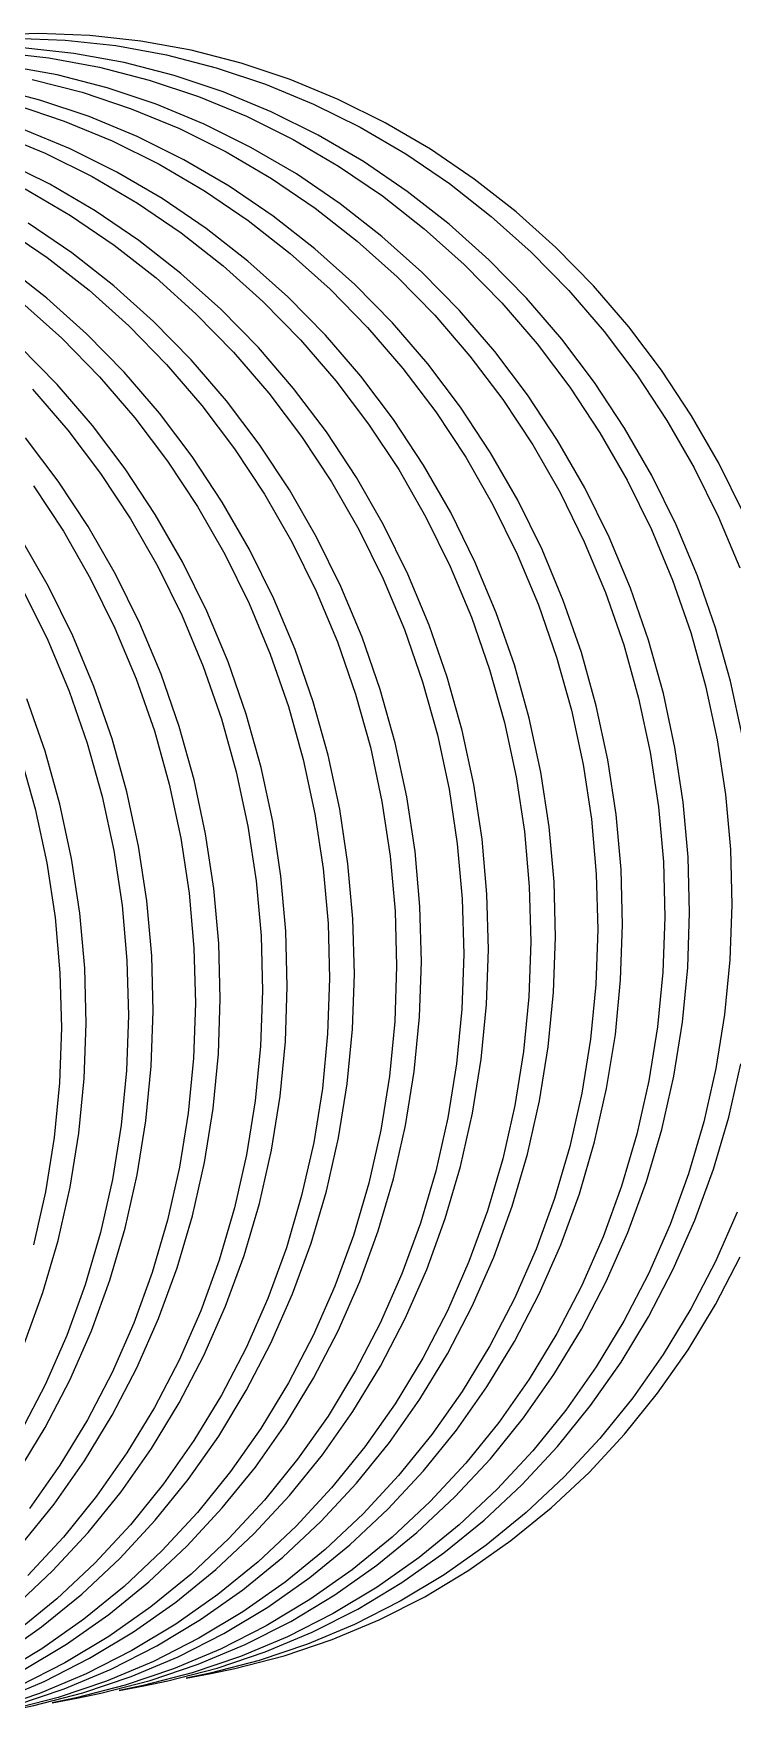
# Model space of a CAD drawing. Header units: millimetres. Extents: x 6 to 413, y 7 to 291.
# Drawn here: x 152.91 to 166.33, y 58.24 to 90.45 of the extents above; entities that cross this region are included whole.
import ezdxf

# ---------------------------------------------------------------- set-up
doc = ezdxf.new("R2010")
doc.units = ezdxf.units.MM

msp = doc.modelspace()

# ---------------------------------------------------------------- linework, layer by layer
at = {"color": 7, "linetype": 'Continuous', "lineweight": 25}
for p, q in [((155.8377, 58.8607), (156.3136, 58.9481)), ((154.5503, 58.6241), (155.0262, 58.7115)), ((153.2628, 58.3875), (153.7388, 58.475))]:
    msp.add_line(p, q, dxfattribs=at)
at = {"color": 7, "linetype": 'Continuous', "lineweight": 25, "flags": 128}
for points in [[(166.5341, 81.2446), (166.0675, 82.1911), (165.5444, 83.1037), (164.9674, 83.9782), (164.3388, 84.8108), (163.6616, 85.5977), (162.9387, 86.3354), (162.1734, 87.0207), (161.3691, 87.6504), (160.5293, 88.2217), (159.6579, 88.7322), (158.7588, 89.1795), (157.8359, 89.5616), (156.8933, 89.8768), (155.9353, 90.1238), (154.9662, 90.3013), (153.9903, 90.4087), (153.0119, 90.4454), (152.0354, 90.4112), (151.0652, 90.3064), (150.5666, 90.2245)], [(152.5359, 90.3579), (153.5143, 90.3212), (154.4903, 90.2139), (155.4594, 90.0363), (156.4174, 89.7894), (157.3599, 89.4742), (158.2828, 89.092), (159.182, 88.6448), (160.0534, 88.1343), (160.8931, 87.5629), (161.6974, 86.9332), (162.4627, 86.248), (163.1856, 85.5102), (163.8628, 84.7233), (164.4914, 83.8908), (165.0685, 83.0162), (165.5915, 82.1037), (166.0581, 81.1572), (166.4663, 80.1809)], [(152.2269, 90.0847), (153.2028, 89.9773), (154.172, 89.7998), (155.1299, 89.5528), (156.0725, 89.2376), (156.9954, 88.8555), (157.8946, 88.4082), (158.7659, 87.8977), (159.6057, 87.3264), (160.41, 86.6966), (161.1753, 86.0114), (161.8982, 85.2737), (162.5754, 84.4868), (163.204, 83.6542), (163.7811, 82.7797), (164.3041, 81.8671), (164.7707, 80.9206), (165.1788, 79.9443), (165.5267, 78.9427), (165.8127, 77.9202), (166.0355, 76.8813), (166.1942, 75.8307), (166.2881, 74.7731), (166.3167, 73.7133), (166.2799, 72.6558), (166.1779, 71.6056), (166.0112, 70.5672), (165.7804, 69.5454), (165.4866, 68.5446), (165.1312, 67.5693), (164.7157, 66.6239), (164.2419, 65.7127), (163.712, 64.8396), (163.1283, 64.0086), (162.4936, 63.2234), (161.8105, 62.4875), (161.0821, 61.8042), (160.3117, 61.1766), (159.5028, 60.6074), (158.6589, 60.0991), (157.7838, 59.6542), (156.8815, 59.2744), (155.9559, 58.9616), (155.0112, 58.7172), (154.5503, 58.6241)], [(166.5114, 76.9687), (166.2886, 78.0076), (166.0026, 79.0302), (165.6548, 80.0318), (165.2467, 81.008), (164.78, 81.9546), (164.257, 82.8671), (163.6799, 83.7416), (163.0514, 84.5742), (162.3741, 85.3611), (161.6513, 86.0988), (160.8859, 86.7841), (160.0816, 87.4138), (159.2419, 87.9852), (158.3705, 88.4956), (157.4714, 88.9429), (156.5484, 89.3251), (155.6059, 89.6403), (154.6479, 89.8872), (153.6788, 90.0648), (152.7029, 90.1721)], [(153.7388, 58.475), (154.1997, 58.5681), (155.1444, 58.8125), (156.07, 59.1253), (156.9724, 59.5051), (157.8474, 59.95), (158.6913, 60.4583), (159.5003, 61.0275), (160.2706, 61.6551), (160.999, 62.3384), (161.6821, 63.0743), (162.3169, 63.8595), (162.9005, 64.6905), (163.4304, 65.5636), (163.9042, 66.4748), (164.3197, 67.4202), (164.6752, 68.3955), (164.9689, 69.3963), (165.1997, 70.4181), (165.3665, 71.4565), (165.4685, 72.5067), (165.5052, 73.5642), (165.4766, 74.624), (165.3827, 75.6816), (165.224, 76.7322), (165.0012, 77.771), (164.7152, 78.7936), (164.3674, 79.7952), (163.9592, 80.7715), (163.4926, 81.718), (162.9696, 82.6306), (162.3925, 83.5051), (161.764, 84.3376), (161.0867, 85.1246), (160.3638, 85.8623), (159.5985, 86.5475), (158.7942, 87.1772), (157.9545, 87.7486), (157.0831, 88.2591), (156.1839, 88.7064), (155.261, 89.0885), (154.3185, 89.4037), (153.3605, 89.6507), (152.3914, 89.8282)], [(152.8845, 89.5632), (153.8425, 89.3163), (154.7851, 89.001), (155.708, 88.6189), (156.6071, 88.1716), (157.4785, 87.6612), (158.3183, 87.0898), (159.1226, 86.4601), (159.8879, 85.7748), (160.6108, 85.0371), (161.288, 84.2502), (161.9166, 83.4176), (162.4936, 82.5431), (163.0167, 81.6305), (163.4833, 80.684), (163.8914, 79.7078), (164.2393, 78.7061), (164.5252, 77.6836), (164.7481, 76.6447), (164.9068, 75.5941), (165.0007, 74.5366), (165.0293, 73.4767), (164.9925, 72.4193), (164.8905, 71.369), (164.7238, 70.3307), (164.493, 69.3088), (164.1992, 68.308), (163.8438, 67.3327), (163.4282, 66.3874), (162.9545, 65.4761), (162.4246, 64.6031), (161.8409, 63.7721), (161.2061, 62.9869), (160.523, 62.251), (159.7947, 61.5677), (159.0243, 60.94), (158.2154, 60.3708), (157.3715, 59.8626), (156.4964, 59.4176), (155.5941, 59.0379), (154.6685, 58.7251), (153.7238, 58.4806), (153.2628, 58.3875)], [(152.4514, 58.2384), (152.9123, 58.3315), (153.857, 58.576), (154.7826, 58.8888), (155.685, 59.2685), (156.56, 59.7135), (157.4039, 60.2217), (158.2128, 60.7909), (158.9832, 61.4186), (159.7116, 62.1019), (160.3947, 62.8378), (161.0295, 63.623), (161.6131, 64.4539), (162.143, 65.327), (162.6168, 66.2383), (163.0323, 67.1836), (163.3878, 68.1589), (163.6815, 69.1597), (163.9123, 70.1816), (164.0791, 71.2199), (164.181, 72.2702), (164.2178, 73.3276), (164.1892, 74.3874), (164.0953, 75.445), (163.9366, 76.4956), (163.7138, 77.5345), (163.4278, 78.557), (163.08, 79.5587), (162.6718, 80.5349), (162.2052, 81.4814), (161.6822, 82.394), (161.1051, 83.2685), (160.4765, 84.1011), (159.7993, 84.888), (159.0764, 85.6257), (158.3111, 86.311), (157.5068, 86.9407), (156.6671, 87.512), (155.7957, 88.0225), (154.8965, 88.4698), (153.9736, 88.8519), (153.031, 89.1672), (152.0731, 89.4141)], [(152.5551, 89.0797), (153.4976, 88.7645), (154.4206, 88.3824), (155.3197, 87.9351), (156.1911, 87.4246), (157.0308, 86.8532), (157.8352, 86.2235), (158.6005, 85.5383), (159.3234, 84.8005), (160.0006, 84.0136), (160.6292, 83.1811), (161.2062, 82.3065), (161.7292, 81.394), (162.1959, 80.4475), (162.604, 79.4712), (162.9518, 78.4696), (163.2378, 77.447), (163.4607, 76.4081), (163.6194, 75.3576), (163.7132, 74.3), (163.7419, 73.2401), (163.7051, 72.1827), (163.6031, 71.1325), (163.4363, 70.0941), (163.2056, 69.0722), (162.9118, 68.0714), (162.5563, 67.0962), (162.1408, 66.1508), (161.667, 65.2396), (161.1371, 64.3665), (160.5535, 63.5355), (159.9187, 62.7503), (159.2356, 62.0144), (158.5073, 61.3311), (157.7369, 60.7035), (156.928, 60.1342), (156.0841, 59.626), (155.209, 59.181), (154.3067, 58.8013), (153.3811, 58.4885), (152.4364, 58.244)], [(152.5696, 58.3394), (153.4952, 58.6522), (154.3975, 59.0319), (155.2726, 59.4769), (156.1165, 59.9851), (156.9254, 60.5543), (157.6958, 61.182), (158.4241, 61.8653), (159.1072, 62.6012), (159.742, 63.3864), (160.3257, 64.2174), (160.8556, 65.0904), (161.3293, 66.0017), (161.7449, 66.9471), (162.1003, 67.9223), (162.3941, 68.9231), (162.6249, 69.945), (162.7916, 70.9834), (162.8936, 72.0336), (162.9304, 73.091), (162.9018, 74.1509), (162.8079, 75.2085), (162.6492, 76.259), (162.4263, 77.2979), (162.1404, 78.3205), (161.7925, 79.3221), (161.3844, 80.2984), (160.9178, 81.2449), (160.3948, 82.1574), (159.8177, 83.0319), (159.1891, 83.8645), (158.5119, 84.6514), (157.789, 85.3891), (157.0237, 86.0744), (156.2194, 86.7041), (155.3796, 87.2755), (154.5083, 87.786), (153.6091, 88.2332), (152.6862, 88.6154)], [(152.2102, 88.5279), (153.1331, 88.1458), (154.0323, 87.6985), (154.9037, 87.188), (155.7434, 86.6167), (156.5477, 85.9869), (157.313, 85.3017), (158.0359, 84.564), (158.7132, 83.7771), (159.3417, 82.9445), (159.9188, 82.07), (160.4418, 81.1574), (160.9084, 80.2109), (161.3166, 79.2346), (161.6644, 78.233), (161.9504, 77.2105), (162.1732, 76.1716), (162.3319, 75.121), (162.4258, 74.0634), (162.4544, 73.0036), (162.4177, 71.9462), (162.3157, 70.8959), (162.1489, 69.8575), (161.9181, 68.8357), (161.6244, 67.8349), (161.2689, 66.8596), (160.8534, 65.9142), (160.3796, 65.003), (159.8497, 64.1299), (159.2661, 63.2989), (158.6313, 62.5137), (157.9482, 61.7778), (157.2198, 61.0945), (156.4495, 60.4669), (155.6405, 59.8977), (154.7966, 59.3894), (153.9216, 58.9445), (153.0192, 58.5647), (152.0936, 58.2519)], [(152.2078, 58.4156), (153.1101, 58.7954), (153.9852, 59.2403), (154.8291, 59.7486), (155.638, 60.3178), (156.4084, 60.9454), (157.1367, 61.6287), (157.8198, 62.3646), (158.4546, 63.1498), (159.0383, 63.9808), (159.5682, 64.8539), (160.0419, 65.7651), (160.4575, 66.7105), (160.8129, 67.6858), (161.1067, 68.6866), (161.3375, 69.7084), (161.5042, 70.7468), (161.6062, 71.797), (161.643, 72.8545), (161.6144, 73.9143), (161.5205, 74.9719), (161.3618, 76.0225), (161.1389, 77.0614), (160.853, 78.0839), (160.5051, 79.0855), (160.097, 80.0618), (159.6304, 81.0083), (159.1073, 81.9209), (158.5303, 82.7954), (157.9017, 83.628), (157.2245, 84.4149), (156.5016, 85.1526), (155.7363, 85.8378), (154.932, 86.4676), (154.0922, 87.0389), (153.2208, 87.5494), (152.3217, 87.9967)], [(152.7449, 87.4619), (153.6163, 86.9515), (154.456, 86.3801), (155.2603, 85.7504), (156.0256, 85.0651), (156.7485, 84.3274), (157.4258, 83.5405), (158.0543, 82.7079), (158.6314, 81.8334), (159.1544, 80.9209), (159.621, 79.9743), (160.0292, 78.9981), (160.377, 77.9964), (160.663, 76.9739), (160.8858, 75.935), (161.0445, 74.8844), (161.1384, 73.8269), (161.167, 72.767), (161.1303, 71.7096), (161.0283, 70.6594), (160.8615, 69.621), (160.6307, 68.5991), (160.337, 67.5983), (159.9815, 66.6231), (159.566, 65.6777), (159.0922, 64.7664), (158.5623, 63.8934), (157.9787, 63.0624), (157.3439, 62.2772), (156.6608, 61.5413), (155.9324, 60.858), (155.162, 60.2303), (154.3531, 59.6611), (153.5092, 59.1529), (152.6342, 58.7079)], [(152.3289, 86.7149), (153.1686, 86.1435), (153.9729, 85.5138), (154.7382, 84.8286), (155.4611, 84.0908), (156.1383, 83.3039), (156.7669, 82.4714), (157.344, 81.5968), (157.867, 80.6843), (158.3336, 79.7378), (158.7417, 78.7615), (159.0896, 77.7599), (159.3756, 76.7373), (159.5984, 75.6985), (159.7571, 74.6479), (159.851, 73.5903), (159.8796, 72.5304), (159.8428, 71.473), (159.7408, 70.4228), (159.5741, 69.3844), (159.3433, 68.3626), (159.0495, 67.3618), (158.6941, 66.3865), (158.2786, 65.4411), (157.8048, 64.5299), (157.2749, 63.6568), (156.6912, 62.8258), (156.0565, 62.0406), (155.3734, 61.3047), (154.645, 60.6214), (153.8746, 59.9938), (153.0657, 59.4245), (152.2218, 58.9163)], [(152.6978, 59.0038), (153.5417, 59.512), (154.3506, 60.0812), (155.121, 60.7089), (155.8493, 61.3922), (156.5324, 62.1281), (157.1672, 62.9133), (157.7508, 63.7442), (158.2807, 64.6173), (158.7545, 65.5286), (159.17, 66.4739), (159.5255, 67.4492), (159.8193, 68.45), (160.05, 69.4719), (160.2168, 70.5102), (160.3188, 71.5605), (160.3556, 72.6179), (160.3269, 73.6778), (160.2331, 74.7353), (160.0744, 75.7859), (159.8515, 76.8248), (159.5655, 77.8473), (159.2177, 78.849), (158.8096, 79.8252), (158.3429, 80.7717), (157.8199, 81.6843), (157.2428, 82.5588), (156.6143, 83.3914), (155.9371, 84.1783), (155.2142, 84.916), (154.4489, 85.6013), (153.6445, 86.231), (152.8048, 86.8024)], [(152.2542, 59.2754), (153.0632, 59.8447), (153.8335, 60.4723), (154.5619, 61.1556), (155.245, 61.8915), (155.8798, 62.6767), (156.4634, 63.5077), (156.9933, 64.3808), (157.4671, 65.292), (157.8826, 66.2374), (158.2381, 67.2126), (158.5318, 68.2134), (158.7626, 69.2353), (158.9294, 70.2737), (159.0314, 71.3239), (159.0681, 72.3813), (159.0395, 73.4412), (158.9456, 74.4988), (158.7869, 75.5493), (158.5641, 76.5882), (158.2781, 77.6108), (157.9303, 78.6124), (157.5221, 79.5887), (157.0555, 80.5352), (156.5325, 81.4477), (155.9554, 82.3223), (155.3269, 83.1548), (154.6496, 83.9417), (153.9267, 84.6795), (153.1614, 85.3647), (152.3571, 85.9944)], [(152.6855, 85.2772), (153.4508, 84.592), (154.1737, 83.8543), (154.8509, 83.0674), (155.4795, 82.2348), (156.0566, 81.3603), (156.5796, 80.4477), (157.0462, 79.5012), (157.4543, 78.5249), (157.8022, 77.5233), (158.0881, 76.5008), (158.311, 75.4619), (158.4697, 74.4113), (158.5636, 73.3537), (158.5922, 72.2939), (158.5554, 71.2365), (158.4534, 70.1862), (158.2867, 69.1479), (158.0559, 68.126), (157.7621, 67.1252), (157.4067, 66.1499), (156.9911, 65.2046), (156.5174, 64.2933), (155.9875, 63.4202), (155.4038, 62.5892), (154.769, 61.804), (154.0859, 61.0682), (153.3576, 60.3849), (152.5872, 59.7572)], [(152.5461, 60.2357), (153.2745, 60.919), (153.9576, 61.6549), (154.5924, 62.4401), (155.176, 63.2711), (155.7059, 64.1442), (156.1797, 65.0554), (156.5952, 66.0008), (156.9507, 66.9761), (157.2444, 67.9769), (157.4752, 68.9987), (157.642, 70.0371), (157.7439, 71.0874), (157.7807, 72.1448), (157.7521, 73.2046), (157.6582, 74.2622), (157.4995, 75.3128), (157.2767, 76.3517), (156.9907, 77.3742), (156.6429, 78.3758), (156.2347, 79.3521), (155.7681, 80.2986), (155.2451, 81.2112), (154.668, 82.0857), (154.0394, 82.9183), (153.3622, 83.7052), (152.6393, 84.4429)], [(152.8863, 83.6177), (153.5635, 82.8308), (154.1921, 81.9982), (154.7691, 81.1237), (155.2921, 80.2112), (155.7588, 79.2646), (156.1669, 78.2884), (156.5147, 77.2867), (156.8007, 76.2642), (157.0236, 75.2253), (157.1823, 74.1747), (157.2761, 73.1172), (157.3048, 72.0573), (157.268, 70.9999), (157.166, 69.9497), (156.9992, 68.9113), (156.7685, 67.8894), (156.4747, 66.8886), (156.1193, 65.9134), (155.7037, 64.968), (155.2299, 64.0567), (154.7001, 63.1837), (154.1164, 62.3527), (153.4816, 61.5675), (152.7985, 60.8316)], [(152.6702, 61.4184), (153.3049, 62.2036), (153.8886, 63.0346), (154.4185, 63.9076), (154.8923, 64.8189), (155.3078, 65.7643), (155.6632, 66.7395), (155.957, 67.7403), (156.1878, 68.7622), (156.3545, 69.8006), (156.4565, 70.8508), (156.4933, 71.9082), (156.4647, 72.9681), (156.3708, 74.0256), (156.2121, 75.0762), (155.9893, 76.1151), (155.7033, 77.1376), (155.3554, 78.1393), (154.9473, 79.1155), (154.4807, 80.0621), (153.9577, 80.9746), (153.3806, 81.8491), (152.752, 82.6817)], [(152.9046, 81.7617), (153.4817, 80.8872), (154.0047, 79.9746), (154.4713, 79.0281), (154.8795, 78.0518), (155.2273, 77.0502), (155.5133, 76.0276), (155.7361, 74.9888), (155.8949, 73.9382), (155.9887, 72.8806), (156.0173, 71.8207), (155.9806, 70.7633), (155.8786, 69.7131), (155.7118, 68.6747), (155.481, 67.6529), (155.1873, 66.6521), (154.8318, 65.6768), (154.4163, 64.7314), (153.9425, 63.8202), (153.4126, 62.9471), (152.829, 62.1161)], [(152.6012, 62.798), (153.1311, 63.6711), (153.6048, 64.5823), (154.0204, 65.5277), (154.3758, 66.503), (154.6696, 67.5038), (154.9004, 68.5256), (155.0671, 69.564), (155.1691, 70.6142), (155.2059, 71.6716), (155.1773, 72.7315), (155.0834, 73.7891), (154.9247, 74.8397), (154.7018, 75.8785), (154.4159, 76.9011), (154.068, 77.9027), (153.6599, 78.879), (153.1933, 79.8255), (152.6702, 80.738)], [(152.7173, 79.738), (153.1839, 78.7915), (153.5921, 77.8152), (153.9399, 76.8136), (154.2259, 75.7911), (154.4487, 74.7522), (154.6074, 73.7016), (154.7013, 72.644), (154.7299, 71.5842), (154.6932, 70.5268), (154.5912, 69.4765), (154.4244, 68.4382), (154.1936, 67.4163), (153.8999, 66.4155), (153.5444, 65.4402), (153.1289, 64.4949), (152.6551, 63.5836)], [(152.733, 65.2911), (153.0884, 66.2664), (153.3822, 67.2672), (153.6129, 68.2891), (153.7797, 69.3274), (153.8817, 70.3777), (153.9185, 71.4351), (153.8898, 72.4949), (153.796, 73.5525), (153.6373, 74.6031), (153.4144, 75.642), (153.1284, 76.6645), (152.7806, 77.6661)], [(152.6525, 76.577), (152.9385, 75.5545), (153.1613, 74.5156), (153.32, 73.4651), (153.4139, 72.4075), (153.4425, 71.3476), (153.4057, 70.2902), (153.3037, 69.24), (153.137, 68.2016), (152.9062, 67.1797)], [(155.0262, 58.7115), (155.4872, 58.8046), (156.4319, 59.0491), (157.3574, 59.3619), (158.2598, 59.7416), (159.1349, 60.1866), (159.9787, 60.6948), (160.7877, 61.264), (161.558, 61.8917), (162.2864, 62.575), (162.9695, 63.3109), (163.6043, 64.0961), (164.1879, 64.9271), (164.7178, 65.8001), (165.1916, 66.7114), (165.6071, 67.6568), (165.9626, 68.632), (166.2564, 69.6328), (166.4871, 70.6547)], [(166.4186, 67.8059), (166.0031, 66.8605), (165.5293, 65.9493), (164.9994, 65.0762), (164.4158, 64.2452), (163.781, 63.46), (163.0979, 62.7241), (162.3695, 62.0408), (161.5991, 61.4131), (160.7902, 60.8439), (159.9463, 60.3357), (159.0713, 59.8907), (158.1689, 59.511), (157.2433, 59.1982), (156.2986, 58.9537), (155.8377, 58.8607)], [(156.3136, 58.9481), (156.7746, 59.0412), (157.7193, 59.2857), (158.6449, 59.5984), (159.5472, 59.9782), (160.4223, 60.4232), (161.2662, 60.9314), (162.0751, 61.5006), (162.8455, 62.1283), (163.5738, 62.8116), (164.2569, 63.5475), (164.8917, 64.3326), (165.4754, 65.1636), (166.0053, 66.0367), (166.479, 66.948)]]:
    msp.add_lwpolyline(points, dxfattribs=at)

doc.saveas('drawing.dxf')
